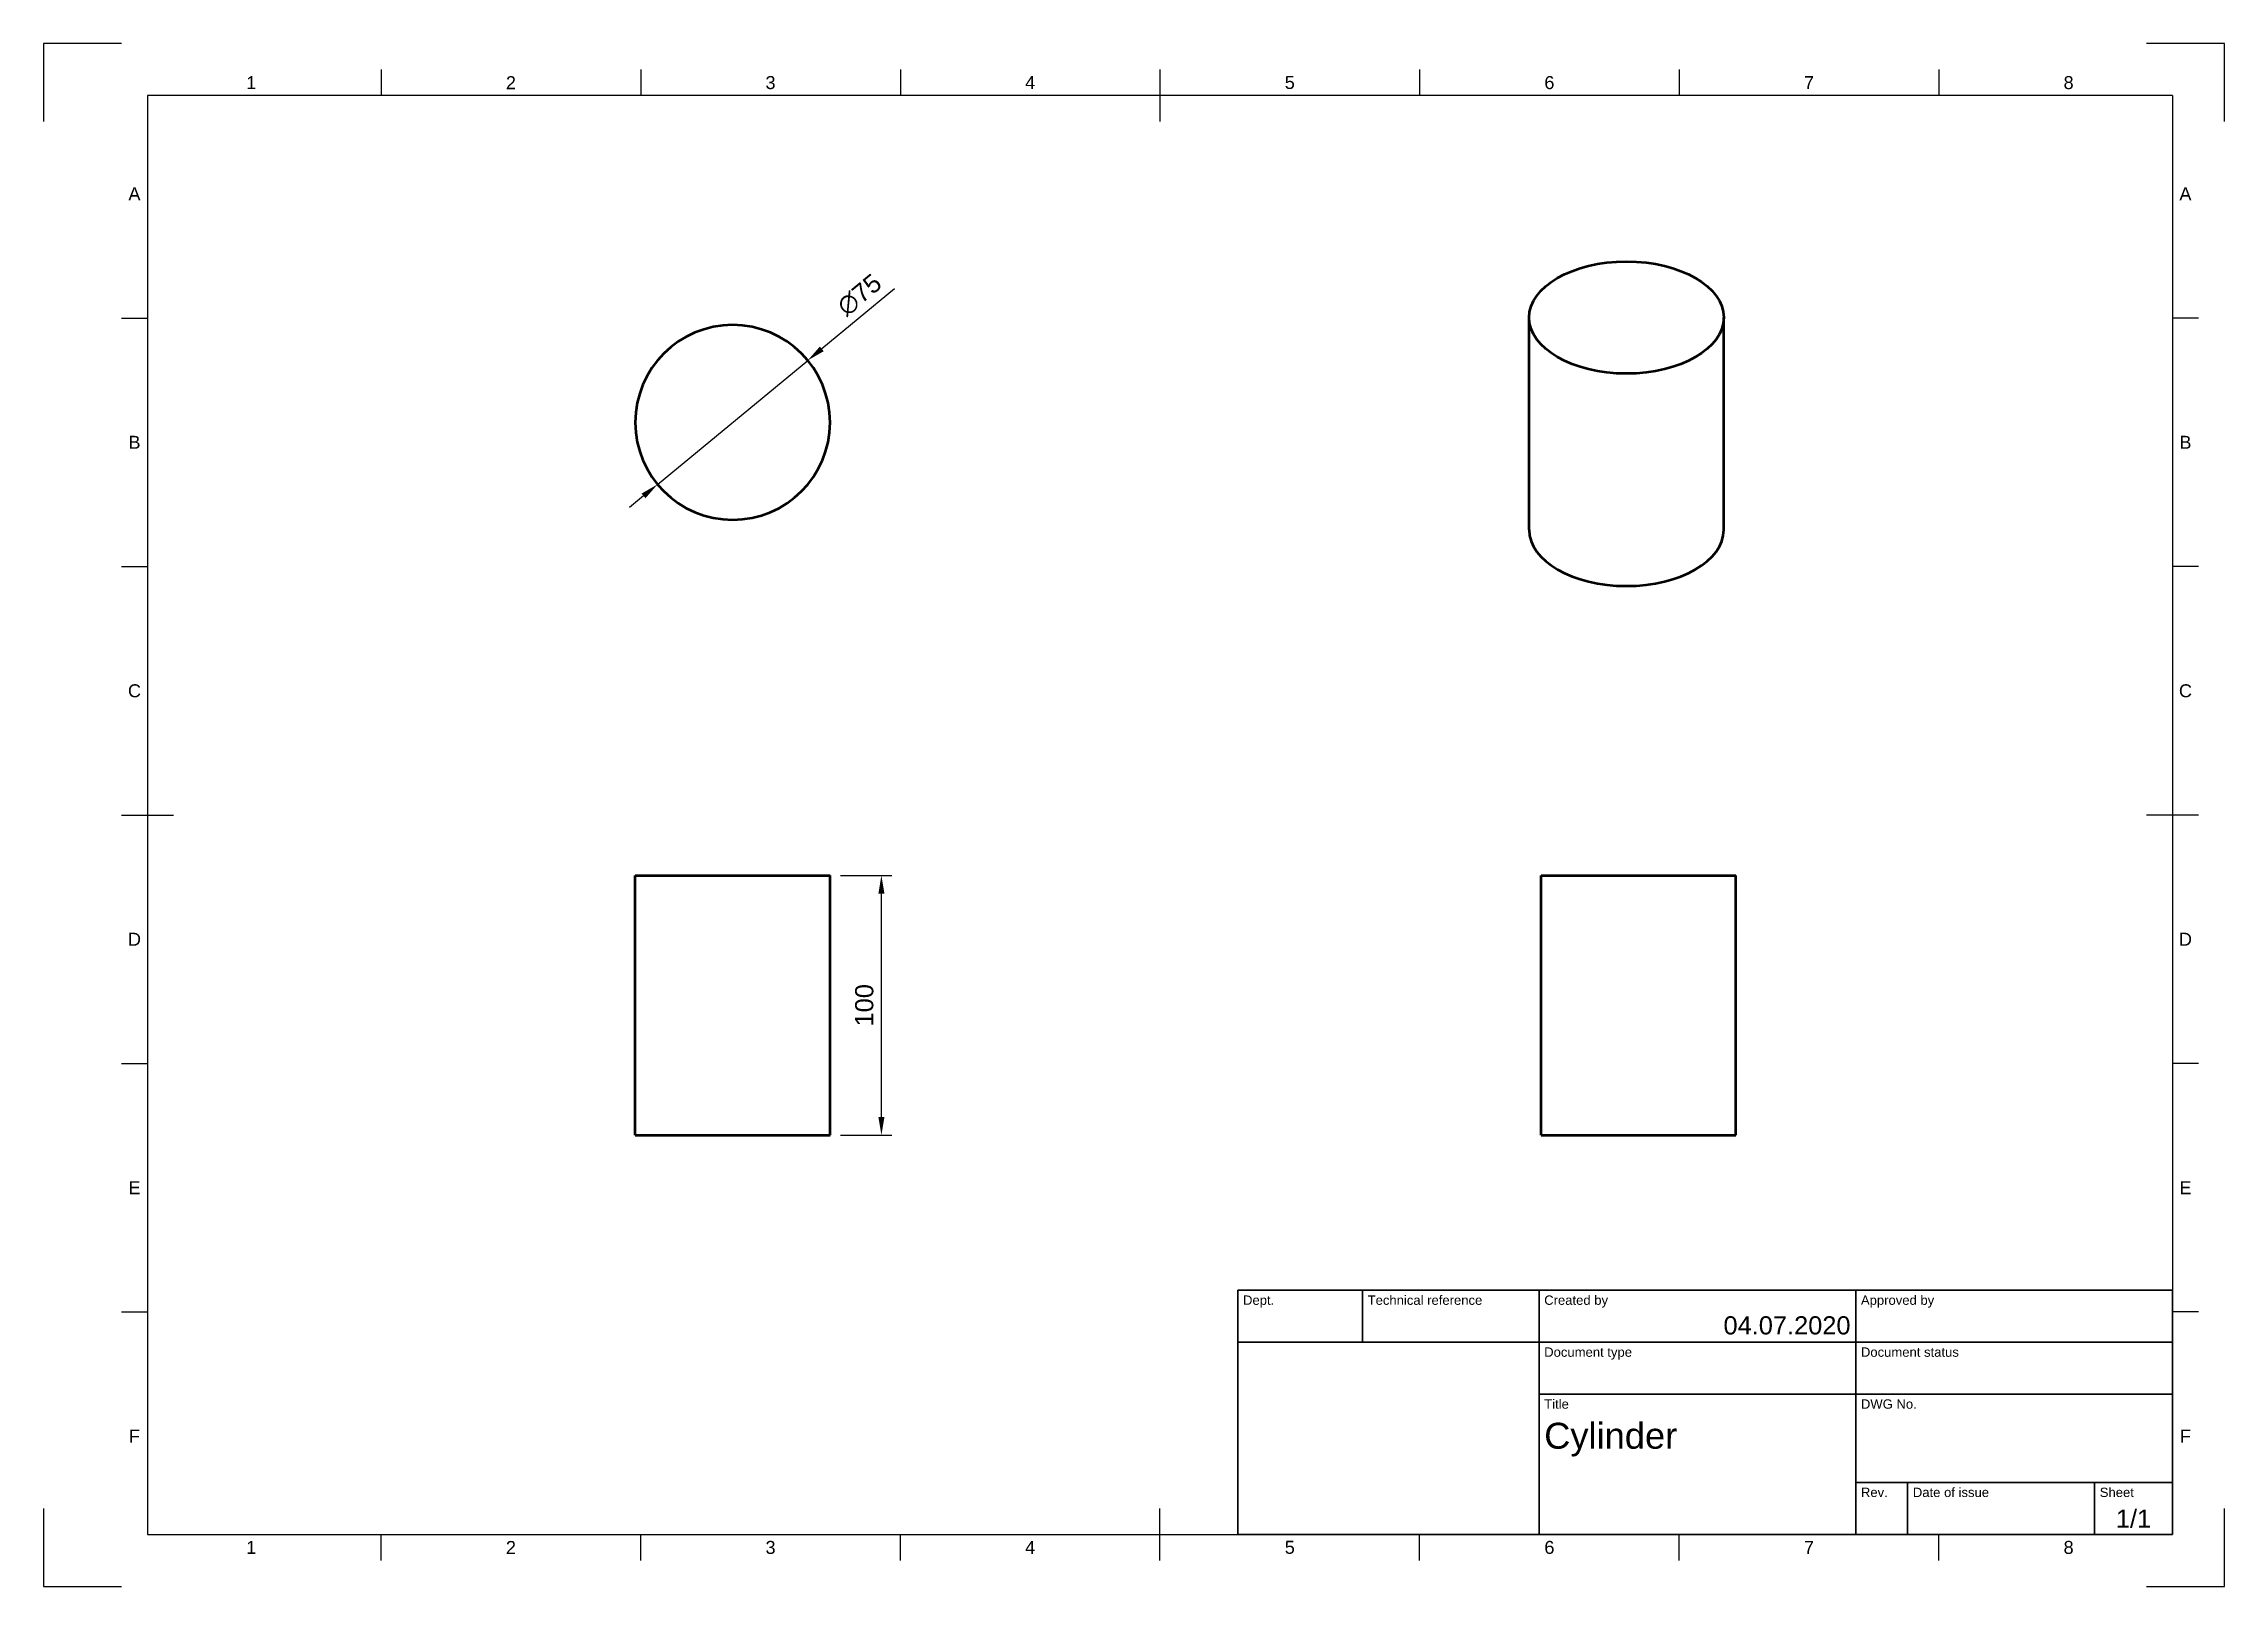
# Model space of a CAD drawing. Header units: millimetres. Extents: x 0 to 420, y 0 to 297.
import ezdxf
from ezdxf.enums import TextEntityAlignment as Align

# ---------------------------------------------------------------- set-up
doc = ezdxf.new("R2010")
doc.units = ezdxf.units.MM
doc.header["$LTSCALE"] = 0.75
for name, color, linetype, lineweight in [('Border', 7, 'Continuous', 25), ('Dimensions', 7, 'Continuous', 25), ('TitleBlock', 7, 'Continuous', 35), ('Visible', 7, 'Continuous', 50)]:
    doc.layers.add(name, color=color, linetype=linetype, lineweight=lineweight)
doc.styles.add('FusionTitle', font='')
doc.styles.get("Standard").update_dxf_attribs({"font": 'arial.ttf'})
doc.styles.get('FusionTitle').set_extended_font_data('Arial Unicode MS')
doc.dimstyles.new('ISO-25', dxfattribs={"dimtxt": 3.5, "dimasz": 3.5, "dimexe": 2, "dimexo": 2, "dimgap": 1.5, "dimtad": 1, "dimzin": 12, "dimdsep": 46, "dimtxsty": 'Standard', "dimcen": 0, "dimclrd": 256, "dimclre": 256, "dimclrt": 256, "dimazin": 3, "dimtp": 0.1, "dimtm": 0.1, "dimtfac": 0.714, "dimtmove": 0, "dimatfit": 3, "dimfxl": 1, "dimtzin": 12, "dimarcsym": 0})

# ---------------------------------------------------------------- blocks, each defined once
blk = doc.blocks.new('ISO_A3_SHEET')
at = {"layer": 'Border'}
for p, q in [((15, 297), (0, 297)), ((0, 297), (0, 282)), ((420, 297), (405, 297)), ((420, 282), (420, 297)), ((65, 292), (65, 287)), ((115, 292), (115, 287)), ((165, 292), (165, 287)), ((215, 292), (215, 282)), ((265, 292), (265, 287)), ((315, 292), (315, 287)), ((365, 292), (365, 287)), ((410, 287), (20, 287)), ((20, 287), (20, 10)), ((410, 287), (410, 10)), ((15, 244.16666), (20, 244.16666)), ((415, 244.16666), (410, 244.16666)), ((15, 196.33333), (20, 196.33333)), ((415, 196.33333), (410, 196.33333)), ((15, 148.5), (25, 148.5)), ((415, 148.5), (405, 148.5)), ((15, 100.66667), (20, 100.66667)), ((415, 100.66667), (410, 100.66667)), ((15, 52.83334), (20, 52.83334)), ((415, 52.83334), (410, 52.83334)), ((0, 15), (0, 0)), ((215, 5), (215, 15)), ((420, 0), (420, 15)), ((20, 10), (410, 10)), ((65, 5), (65, 10)), ((115, 5), (115, 10)), ((165, 5), (165, 10)), ((265, 5), (265, 10)), ((315, 5), (315, 10)), ((365, 5), (365, 10)), ((0, 0), (15, 0)), ((405, 0), (420, 0))]:
    blk.add_line(p, q, dxfattribs=at)
at = {"layer": 'Border', "style": 'FusionTitle'}
for s, p in [('1', (40, 289.5)), ('2', (90, 289.5)), ('3', (140, 289.5)), ('4', (190, 289.5)), ('5', (240, 289.5)), ('6', (290, 289.5)), ('7', (340, 289.5)), ('8', (390, 289.5)), ('A', (17.5, 268.08333)), ('A', (412.5, 268.08333)), ('B', (17.5, 220.25)), ('B', (412.5, 220.25)), ('C', (17.5, 172.41667)), ('C', (412.5, 172.41667)), ('D', (17.5, 124.58334)), ('D', (412.5, 124.58334)), ('E', (17.5, 76.75001)), ('E', (412.5, 76.75001)), ('F', (17.5, 28.91668)), ('F', (412.5, 28.91668)), ('1', (40, 7.5)), ('2', (90, 7.5)), ('3', (140, 7.5)), ('4', (190, 7.5)), ('5', (240, 7.5)), ('6', (290, 7.5)), ('7', (340, 7.5)), ('8', (390, 7.5))]:
    blk.add_text(s, height=2.5, dxfattribs=at).set_placement(p, align=Align.MIDDLE)
blk = doc.blocks.new('ISO_TITLEBLOCK')
at = {"layer": 'TitleBlock'}
for p, q in [((0, 47), (-180, 47)), ((-180, 47), (-180, 0)), ((-156, 37), (-156, 47)), ((-122, 0), (-122, 47)), ((-61, 0), (-61, 47)), ((0, 0), (0, 47)), ((-180, 37), (0, 37)), ((-122, 27), (0, 27)), ((-61, 10), (0, 10)), ((-51, 0), (-51, 10)), ((-15, 0), (-15, 10)), ((-180, 0), (0, 0))]:
    blk.add_line(p, q, dxfattribs=at)
at = {"layer": 'TitleBlock', "style": 'FusionTitle'}
for s, p in [('Dept.', (-179, 46)), ('Technical reference', (-155, 46)), ('Created by', (-121, 46)), ('Approved by', (-60, 46)), ('Document type', (-121, 36)), ('Document status', (-60, 36)), ('Title', (-121, 26)), ('DWG No.', (-60, 26)), ('Rev.', (-60, 9)), ('Date of issue', (-50, 9)), ('Sheet', (-14, 9))]:
    blk.add_text(s, height=1.8, dxfattribs=at).set_placement(p, align=Align.TOP_LEFT)
for tag, p, height in [('DEPT', (-179, 38.5), 3.5), ('TECHNICAL_REFERENCE', (-155, 38.5), 3.5), ('CREATED_BY', (-121, 38.5), 3.5), ('APPROVED_BY', (-60, 38.5), 3.5), ('DOCUMENT_TYPE', (-121, 28.5), 3.5), ('DOCUMENT_STATUS', (-60, 28.5), 3.5), ('TITLE_1', (-121, 16.5), 5), ('TITLE_2', (-121, 9), 5), ('TITLE_3', (-121, 1.5), 5), ('DATE_OF_ISSUE', (-50, 1.5), 3.5)]:
    blk.add_attdef(tag, p, '', height=height, dxfattribs=at)
for tag, p in [('CREATED_DATE', (-62, 38.5)), ('APPROVED_DATE', (-1, 38.5))]:
    blk.add_attdef(tag, text='', height=3.5, dxfattribs=at).set_placement(p, align=Align.RIGHT)
for tag, height, p in [('DRAWING_NUMBER', 5, (-30.5, 16.6)), ('REV', 3.5, (-56, 3.1)), ('SHEET', 3.5, (-7.5, 3.1))]:
    blk.add_attdef(tag, text='', height=height, dxfattribs=at).set_placement(p, align=Align.MIDDLE)
blk = doc.blocks.new('*D9')
at = {"layer": 'Defpoints', "color": 0, "transparency": 16777216}
for p in [(151.46, 136.87), (161.35, 136.87), (151.46, 86.87)]:
    blk.add_point(p, dxfattribs=at)
at = {"layer": 'Dimensions', "lineweight": -2, "transparency": 16777216}
for p, q in [((153.46, 136.87), (163.35, 136.87)), ((161.35, 90.37), (161.35, 133.37)), ((153.46, 86.87), (163.35, 86.87))]:
    blk.add_line(p, q, dxfattribs=at)
at = {"layer": 'Dimensions', "transparency": 16777216}
for points in [[(160.77, 133.37), (161.94, 133.37), (161.35, 136.87)], [(160.77, 90.37), (161.94, 90.37), (161.35, 86.87)]]:
    blk.add_solid(points, dxfattribs=at)
at = {"layer": 'Dimensions', "transparency": 16777216, "insert": (158.07, 111.87), "char_height": 3.5, "attachment_point": 5, "rotation": 90}
blk.add_mtext('100', dxfattribs=at)
blk = doc.blocks.new('*D10')
at = {"layer": 'Defpoints', "color": 0, "transparency": 16777216}
for p in [(147.17, 236.02), (118.24, 212.15)]:
    blk.add_point(p, dxfattribs=at)
at = {"layer": 'Dimensions', "lineweight": -2, "transparency": 16777216}
for p, q in [((163.86, 249.78), (149.87, 238.24)), ((118.24, 212.15), (147.17, 236.02)), ((115.54, 209.93), (112.84, 207.7))]:
    blk.add_line(p, q, dxfattribs=at)
at = {"layer": 'Dimensions', "transparency": 16777216}
for points in [[(149.5, 238.69), (150.24, 237.79), (147.17, 236.02)], [(115.17, 210.38), (115.91, 209.48), (118.24, 212.15)]]:
    blk.add_solid(points, dxfattribs=at)
at = {"layer": 'Dimensions', "transparency": 16777216, "insert": (157.13, 248.62), "char_height": 3.5, "attachment_point": 5, "rotation": 39.5187}
blk.add_mtext('∅75', dxfattribs=at)

msp = doc.modelspace()

# ---------------------------------------------------------------- linework, layer by layer
at = {"layer": 'Visible', "extrusion": (-5.55112e-17, 0.817547, 0.575862)}
for p, q in [((286.0944, 203.388, -14.3965), (286.0944, 244.2654, 14.3965)), ((323.5944, 203.388, -14.3965), (323.5944, 244.2654, 14.3965))]:
    msp.add_line(p, q, dxfattribs=at)
at = {"layer": 'Visible', "extrusion": (0, 1, 0)}
for p, q in [((113.955, 86.8685), (113.955, 136.8685)), ((151.455, 86.8685), (151.455, 136.8685)), ((288.4172, 86.8685), (288.4172, 136.8685)), ((325.9172, 86.8685), (325.9172, 136.8685))]:
    msp.add_line(p, q, dxfattribs=at)
at = {"layer": 'Visible', "extrusion": (-5.55112e-17, 0.817547, 0.575862)}
msp.add_circle((-304.8444, -128.8932, 207.9889), 18.75, dxfattribs=at)
at = {"layer": 'Visible', "extrusion": (3.63293e-29, 2.96652e-13, -1)}
msp.add_circle((-132.705, 224.0847, -25), 18.75, dxfattribs=at)
at = {"layer": 'Visible', "extrusion": (-5.55112e-17, 0.817547, 0.575862)}
msp.add_arc((-304.8444, -128.8932, 157.9889), 18.75, 0, 180, dxfattribs=at)
at = {"layer": 'Visible', "extrusion": (0, 1, 0)}
for centre in [(-132.705, 0, 136.8685), (-307.1672, 0, 136.8685), (-132.705, 0, 86.8685), (-307.1672, 0, 86.8685)]:
    msp.add_arc(centre, 18.75, 0, 180, dxfattribs=at)

# ---------------------------------------------------------------- block references
at = {"layer": 'Border'}
msp.add_blockref('ISO_A3_SHEET', (0, 0), dxfattribs=at)
at = {"layer": 'TitleBlock'}
msp.add_blockref('ISO_TITLEBLOCK', (410, 10), dxfattribs=at).add_auto_attribs({'CREATED_DATE': '04.07.2020', 'SHEET': '1/1', 'TITLE_1': 'Cylinder'})

# ---------------------------------------------------------------- dimensions: what is measured, and where the dimension line sits
at = {"layer": 'Dimensions'}
dim = msp.add_diameter_dim_2p(p1=(118.2409, 212.1535), p2=(147.1691, 236.0158), dimstyle='ISO-25', override={"dimlfac": 2, "dimclrd": 256, "dimclre": 256}, dxfattribs=at)
dim.commit()
dim.dimension.update_dxf_attribs({"geometry": '*D10', "text_midpoint": (159.2873, 246.0119), "dimtype": 163})
dim = msp.add_aligned_dim(p1=(151.455, 86.8685), p2=(151.455, 136.8685), distance=-9.8995, dimstyle='ISO-25', override={"dimlfac": 2, "dimclrd": 256, "dimclre": 256}, dxfattribs=at)
dim.commit()
dim.dimension.update_dxf_attribs({"geometry": '*D9', "text_midpoint": (158.0675, 111.8685)})

doc.saveas('drawing.dxf')
